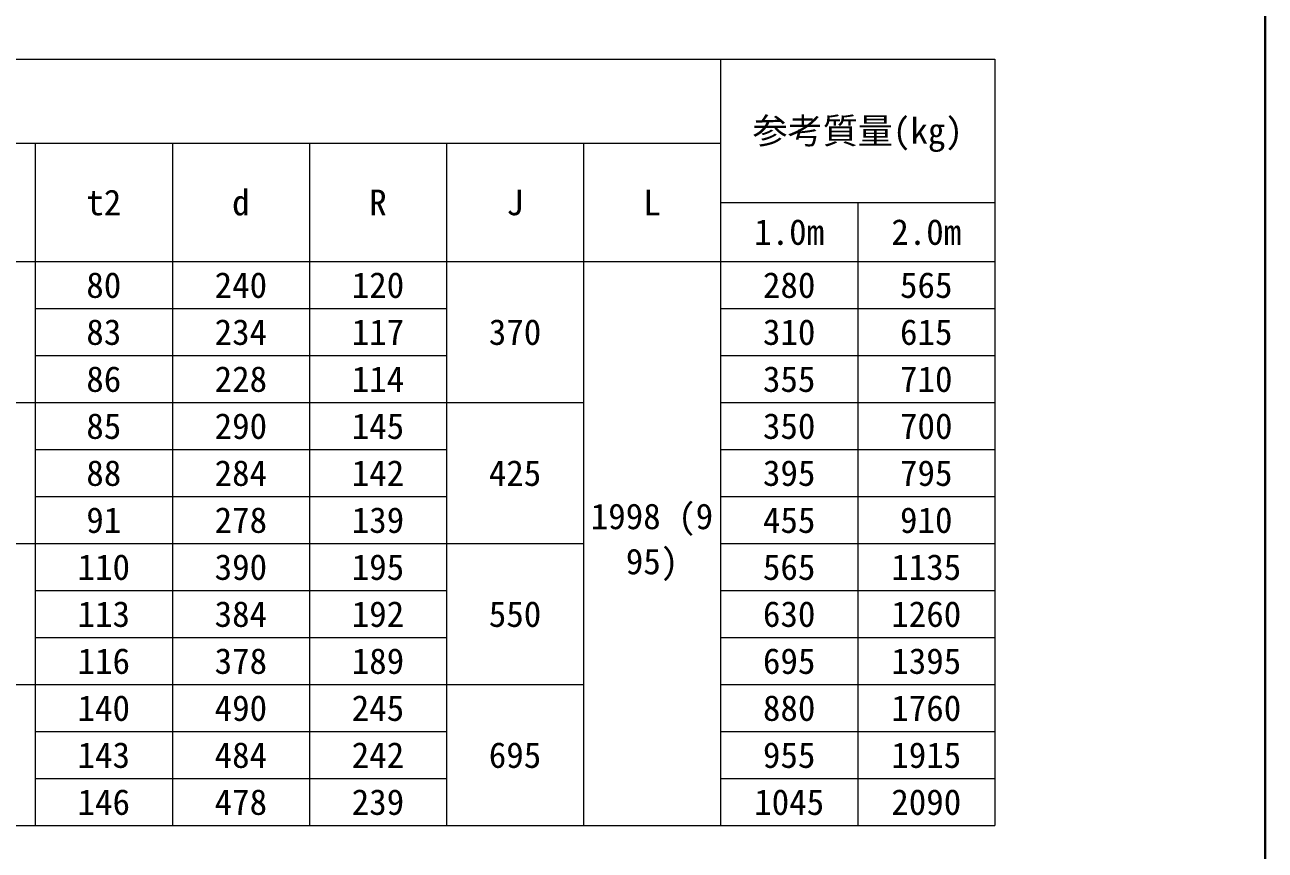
# Model space of a CAD drawing. Units: millimetres at full size; details may follow other scales. Extents: x -5959 to -1759, y 1019 to 6959.
# Drawn here: x -3320 to -1959, y 3518 to 4424 of the extents above; entities that cross this region are included whole.
import ezdxf
from ezdxf.enums import TextEntityAlignment as Align

# ---------------------------------------------------------------- set-up
doc = ezdxf.new("R2010")
doc.units = ezdxf.units.MM
doc.header["$LTSCALE"] = 10
doc.layers.add('0_2', color=7, linetype='Continuous', lineweight=13)
doc.layers.add('図枠', color=7, linetype='Continuous', lineweight=5)
doc.styles.add('ＭＳ ゴシック', font='')
doc.styles.get('ＭＳ ゴシック').set_extended_font_data('MS Gothic')

msp = doc.modelspace()

# ---------------------------------------------------------------- linework, layer by layer
at = {"layer": '0_2', "lineweight": 20}
for p, q in [((-5262.76, 4386.47), (-2255.92, 4386.47)), ((-2556.62, 4386.47), (-2556.62, 3545.5)), ((-2255.92, 4386.47), (-2255.92, 3545.5)), ((-4962.2, 4294.15), (-2556.62, 4294.15)), ((-3308.36, 4294.15), (-3308.36, 3545.5)), ((-3158.01, 4294.15), (-3158.01, 3545.5)), ((-3007.67, 4294.15), (-3007.67, 3545.5)), ((-2857.32, 4294.15), (-2857.32, 3545.5)), ((-2706.97, 4294.15), (-2706.97, 3545.5)), ((-2556.62, 4229.26), (-2255.92, 4229.26)), ((-2406.27, 4229.26), (-2406.27, 3545.5)), ((-5262.76, 4164.37), (-2255.92, 4164.37)), ((-3308.36, 4112.8), (-2857.32, 4112.8)), ((-2556.62, 4112.8), (-2255.92, 4112.8)), ((-3308.36, 4061.23), (-2857.32, 4061.23)), ((-2556.62, 4061.23), (-2255.92, 4061.23)), ((-3609.06, 4009.66), (-2706.97, 4009.66)), ((-2556.62, 4009.66), (-2255.92, 4009.66)), ((-3308.36, 3958.08), (-2857.32, 3958.08)), ((-2556.62, 3958.08), (-2255.92, 3958.08)), ((-3308.36, 3906.51), (-2857.32, 3906.51)), ((-2556.62, 3906.51), (-2255.92, 3906.51)), ((-3609.06, 3854.94), (-2706.97, 3854.94)), ((-2556.62, 3854.94), (-2255.92, 3854.94)), ((-3308.36, 3803.37), (-2857.32, 3803.37)), ((-2556.62, 3803.37), (-2255.92, 3803.37)), ((-3308.36, 3751.79), (-2857.32, 3751.79)), ((-2556.62, 3751.79), (-2255.92, 3751.79)), ((-3759.41, 3700.22), (-2706.97, 3700.22)), ((-2556.62, 3700.22), (-2255.92, 3700.22)), ((-3308.36, 3648.65), (-2857.32, 3648.65)), ((-2556.62, 3648.65), (-2255.92, 3648.65)), ((-3308.36, 3597.08), (-2857.32, 3597.08)), ((-2556.62, 3597.08), (-2255.92, 3597.08)), ((-5262.76, 3545.5), (-2255.92, 3545.5))]:
    msp.add_line(p, q, dxfattribs=at)
at = {"layer": '図枠', "lineweight": 40}
msp.add_line((-1959.34, 6758.62), (-1959.34, 1218.62), dxfattribs=at)

# ---------------------------------------------------------------- texts
at = {"layer": '0_2', "style": 'ＭＳ ゴシック'}
for s, p in [('参考質量(kg)', (-2406.27, 4307.87)), ('t2', (-3233.19, 4229.26)), ('d', (-3082.84, 4229.26)), ('R', (-2932.49, 4229.26)), ('J', (-2782.14, 4229.26)), ('L', (-2631.79, 4229.26)), ('1.0m', (-2481.45, 4196.82)), ('2.0m', (-2331.1, 4196.82)), ('80', (-3233.19, 4138.59)), ('240', (-3082.84, 4138.59)), ('120', (-2932.49, 4138.59)), ('280', (-2481.45, 4138.59)), ('565', (-2331.1, 4138.59)), ('83', (-3233.19, 4087.01)), ('234', (-3082.84, 4087.01)), ('117', (-2932.49, 4087.01)), ('370', (-2782.14, 4087.01)), ('310', (-2481.45, 4087.01)), ('615', (-2331.1, 4087.01)), ('86', (-3233.19, 4035.44)), ('228', (-3082.84, 4035.44)), ('114', (-2932.49, 4035.44)), ('355', (-2481.45, 4035.44)), ('710', (-2331.1, 4035.44)), ('85', (-3233.19, 3983.87)), ('290', (-3082.84, 3983.87)), ('145', (-2932.49, 3983.87)), ('350', (-2481.45, 3983.87)), ('700', (-2331.1, 3983.87)), ('88', (-3233.19, 3932.3)), ('284', (-3082.84, 3932.3)), ('142', (-2932.49, 3932.3)), ('425', (-2782.14, 3932.3)), ('395', (-2481.45, 3932.3)), ('795', (-2331.1, 3932.3)), ('91', (-3233.19, 3880.72)), ('278', (-3082.84, 3880.72)), ('139', (-2932.49, 3880.72)), ('455', (-2481.45, 3880.72)), ('910', (-2331.1, 3880.72)), ('110', (-3233.19, 3829.15)), ('390', (-3082.84, 3829.15)), ('195', (-2932.49, 3829.15)), ('565', (-2481.45, 3829.15)), ('1135', (-2331.1, 3829.15)), ('113', (-3233.19, 3777.58)), ('384', (-3082.84, 3777.58)), ('192', (-2932.49, 3777.58)), ('550', (-2782.14, 3777.58)), ('630', (-2481.45, 3777.58)), ('1260', (-2331.1, 3777.58)), ('116', (-3233.19, 3726.01)), ('378', (-3082.84, 3726.01)), ('189', (-2932.49, 3726.01)), ('695', (-2481.45, 3726.01)), ('1395', (-2331.1, 3726.01)), ('140', (-3233.19, 3674.44)), ('490', (-3082.84, 3674.44)), ('245', (-2932.49, 3674.44)), ('880', (-2481.45, 3674.44)), ('1760', (-2331.1, 3674.44)), ('143', (-3233.19, 3622.86)), ('484', (-3082.84, 3622.86)), ('242', (-2932.49, 3622.86)), ('695', (-2782.14, 3622.86)), ('955', (-2481.45, 3622.86)), ('1915', (-2331.1, 3622.86)), ('146', (-3233.19, 3571.29)), ('478', (-3082.84, 3571.29)), ('239', (-2932.49, 3571.29)), ('1045', (-2481.45, 3571.29)), ('2090', (-2331.1, 3571.29))]:
    msp.add_text(s, height=28.2, dxfattribs=at).set_placement(p, align=Align.MIDDLE_CENTER)
for s, p in [('1998 (9', (-2699.1, 3898.92)), ('95)', (-2660.64, 3849.42))]:
    msp.add_text(s, height=28.2, dxfattribs=at).set_placement(p, align=Align.TOP_LEFT)

doc.saveas('drawing.dxf')
